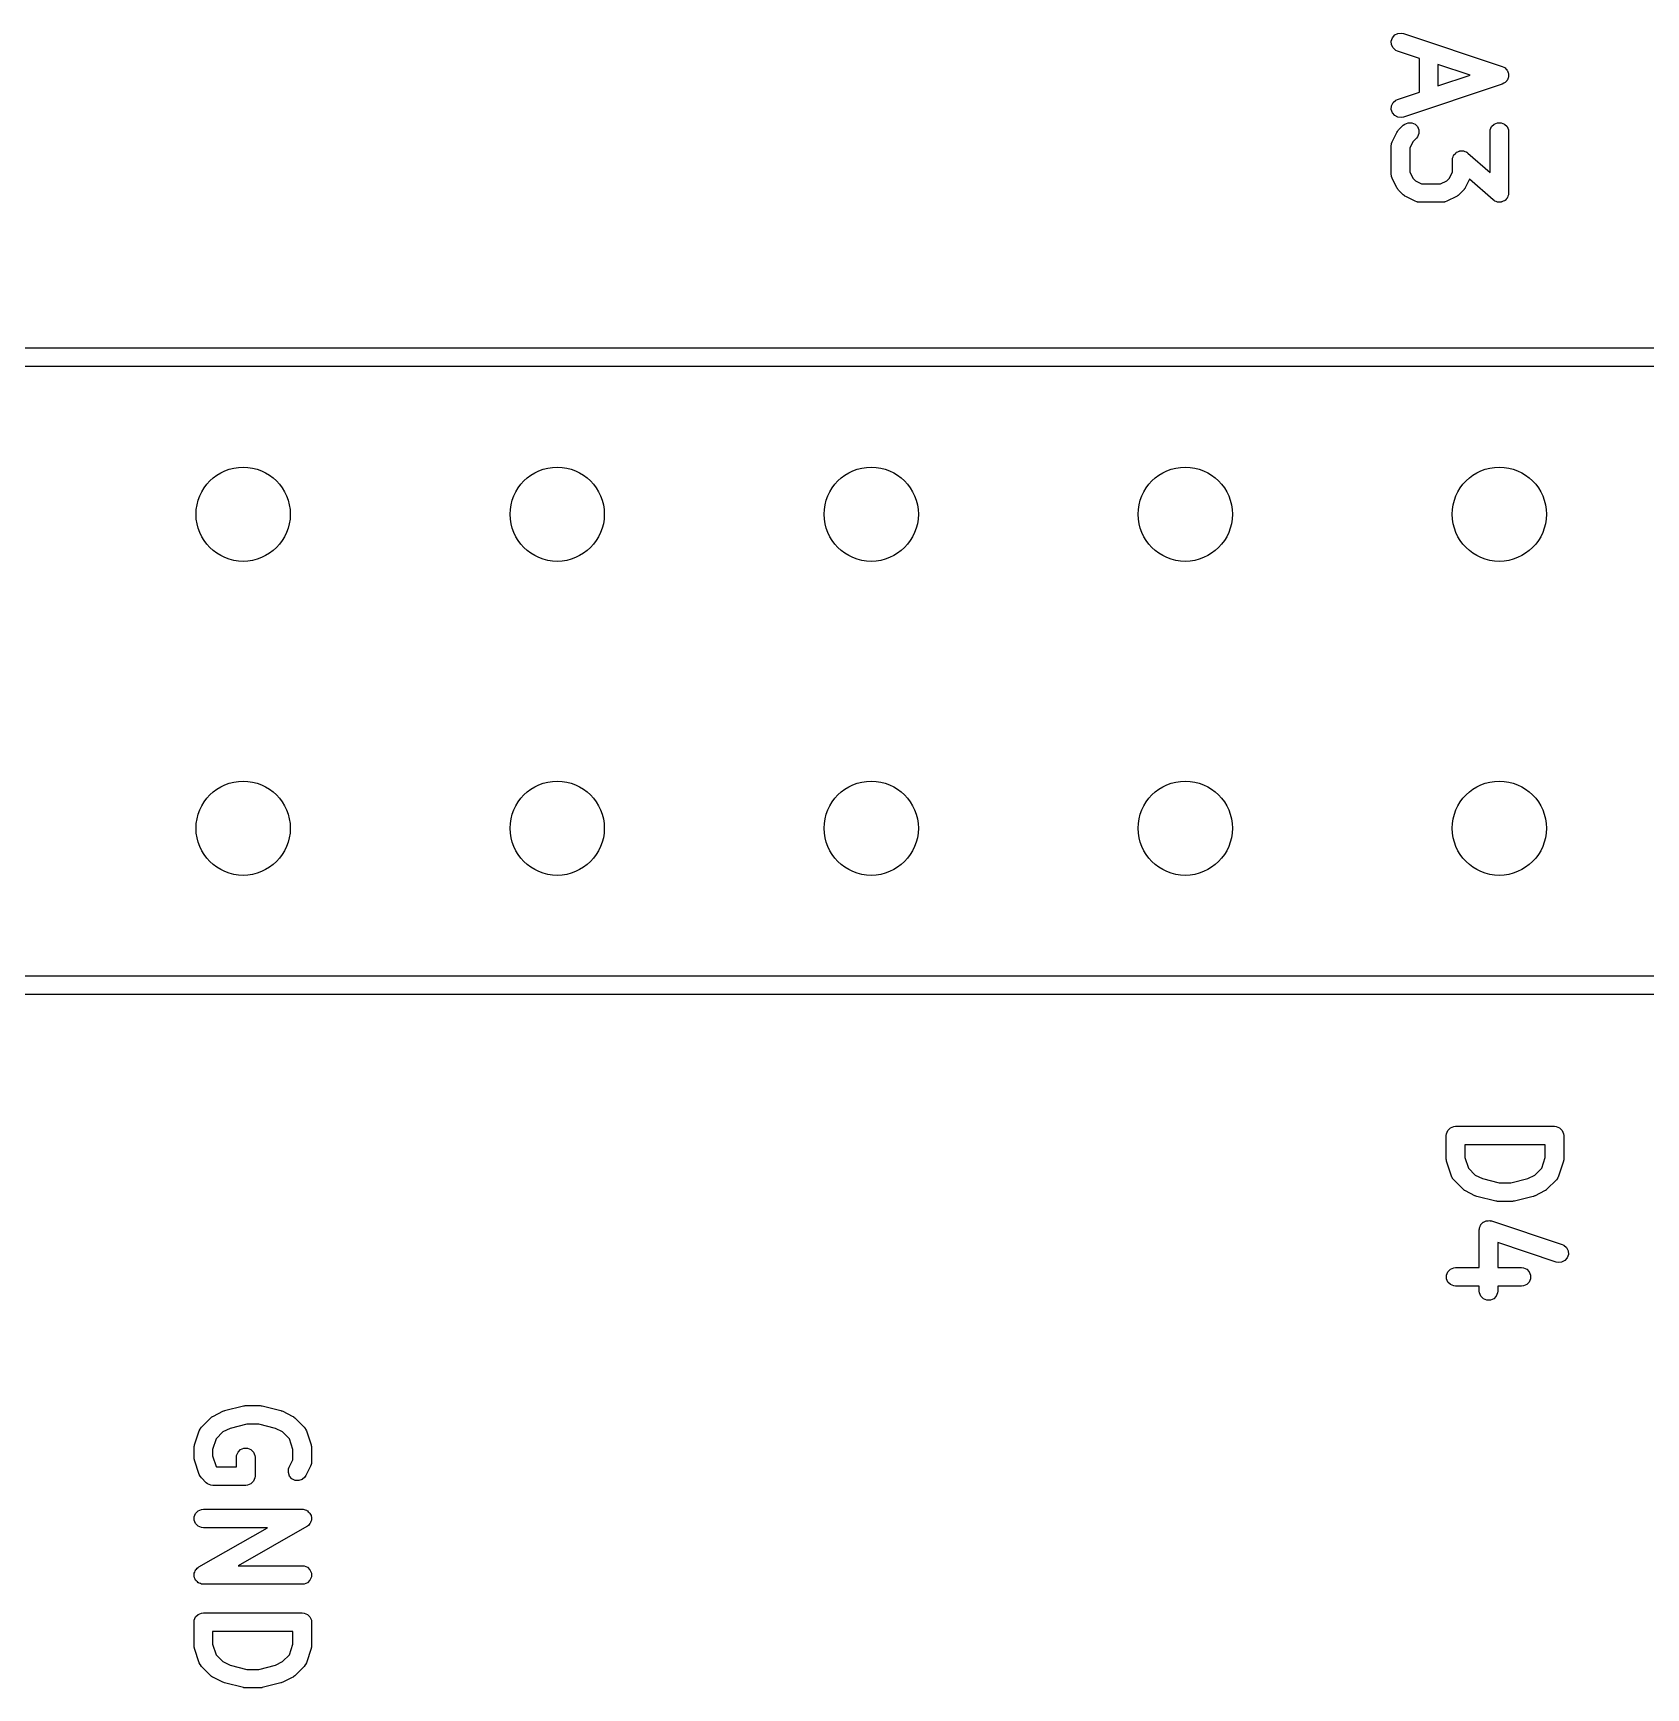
# Model space of a CAD drawing. Extents: x 90.4 to 161.7, y -143.1 to -81.8.
# Drawn here: x 120.51 to 133.55, y -95.21 to -81.82 of the extents above; entities that cross this region are included whole.
import ezdxf

# ---------------------------------------------------------------- set-up
doc = ezdxf.new("R2010")
doc.units = 0
doc.layers.add('BLACK', color=7, linetype='CONTINUOUS')

msp = doc.modelspace()

# ---------------------------------------------------------------- linework, layer by layer
at = {"layer": 'BLACK', "linetype": 'CONTINUOUS'}
for p, q in [((131.492989, -81.884854), (131.502243, -81.857091)), ((131.495064, -81.914044), (131.492989, -81.884854)), ((131.50815, -81.940217), (131.495064, -81.914044)), ((131.502243, -81.857091), (131.521417, -81.834984)), ((131.521417, -81.834984), (131.54759, -81.821898)), ((131.54759, -81.821898), (131.57678, -81.819823)), ((131.57678, -81.819823), (131.591117, -81.823083)), ((131.591117, -81.823083), (132.391117, -82.08975)), ((131.530257, -81.959391), (131.50815, -81.940217)), ((131.543683, -81.965385), (131.530257, -81.959391)), ((131.720972, -82.024481), (131.543683, -81.965385)), ((131.720972, -82.297319), (131.720972, -82.024481)), ((132.130229, -82.1609), (131.870972, -82.074481)), ((131.870972, -82.074481), (131.870972, -82.247319)), ((131.870972, -82.247319), (132.130229, -82.1609)), ((132.391117, -82.08975), (132.404542, -82.095744)), ((132.404542, -82.095744), (132.408587, -82.099252)), ((132.408587, -82.099252), (132.413384, -82.101651)), ((132.413384, -82.101651), (132.419548, -82.108759)), ((132.419548, -82.108759), (132.42665, -82.114918)), ((132.42665, -82.114918), (132.429045, -82.119709)), ((132.429045, -82.119709), (132.432557, -82.123758)), ((132.432557, -82.123758), (132.435531, -82.132681)), ((132.43553, -82.189124), (132.432557, -82.198044)), ((132.439737, -82.180711), (132.43553, -82.189124)), ((132.435531, -82.132681), (132.439736, -82.141091)), ((132.439736, -82.141091), (132.440115, -82.146435)), ((132.440116, -82.175363), (132.439737, -82.180711)), ((132.440115, -82.146435), (132.441811, -82.151521)), ((132.441811, -82.170281), (132.440116, -82.175363)), ((132.441811, -82.151521), (132.441144, -82.160903)), ((132.441144, -82.160903), (132.441811, -82.170281)), ((131.543683, -82.356416), (131.720972, -82.297319)), ((132.391117, -82.232052), (131.591117, -82.498718)), ((132.404543, -82.226058), (132.391117, -82.232052)), ((132.408591, -82.222546), (132.404543, -82.226058)), ((132.413383, -82.220151), (132.408591, -82.222546)), ((132.419545, -82.213046), (132.413383, -82.220151)), ((132.42665, -82.206884), (132.419545, -82.213046)), ((132.429046, -82.202091), (132.42665, -82.206884)), ((132.432557, -82.198044), (132.429046, -82.202091)), ((131.492989, -82.436947), (131.495064, -82.407757)), ((131.502243, -82.464709), (131.492989, -82.436947)), ((131.495064, -82.407757), (131.50815, -82.381584)), ((131.50815, -82.381584), (131.530258, -82.36241)), ((131.530258, -82.36241), (131.543683, -82.356416)), ((131.521417, -82.486817), (131.502243, -82.464709)), ((131.54759, -82.499903), (131.521417, -82.486817)), ((131.57678, -82.501978), (131.54759, -82.499903)), ((131.552463, -82.603105), (131.590558, -82.56501)), ((131.591117, -82.498718), (131.57678, -82.501978)), ((131.590558, -82.56501), (131.601923, -82.555683)), ((131.601923, -82.555683), (131.628959, -82.544484)), ((131.628959, -82.544484), (131.658222, -82.544484)), ((131.658222, -82.544484), (131.685258, -82.555683)), ((131.685258, -82.555683), (131.705951, -82.576376)), ((131.705951, -82.576376), (131.71715, -82.603412)), ((132.293841, -82.603411), (132.30504, -82.576375)), ((132.30504, -82.576375), (132.325732, -82.555683)), ((132.325732, -82.555683), (132.352768, -82.544484)), ((132.352768, -82.544484), (132.382032, -82.544484)), ((132.382032, -82.544484), (132.409068, -82.555683)), ((132.409068, -82.555683), (132.42976, -82.576375)), ((132.42976, -82.576375), (132.440959, -82.603411)), ((131.4924, -82.732329), (131.493841, -82.717697)), ((131.493841, -82.717697), (131.494871, -82.715208)), ((131.494871, -82.715208), (131.495063, -82.712519)), ((131.495063, -82.712519), (131.500318, -82.698788)), ((131.500318, -82.698788), (131.538414, -82.622597)), ((131.538414, -82.622597), (131.542377, -82.6163)), ((131.542377, -82.6163), (131.543136, -82.61447)), ((131.543136, -82.61447), (131.544827, -82.612408)), ((131.544827, -82.612408), (131.546247, -82.610154)), ((131.546247, -82.610154), (131.547742, -82.608857)), ((131.547742, -82.608857), (131.552463, -82.603105)), ((131.667135, -82.700564), (131.6424, -82.750034)), ((131.696624, -82.671076), (131.667135, -82.700564)), ((131.705951, -82.659711), (131.696624, -82.671076)), ((131.71715, -82.632675), (131.705951, -82.659711)), ((131.71715, -82.603412), (131.71715, -82.632675)), ((132.2924, -82.618043), (132.293841, -82.603411)), ((132.2924, -82.947998), (132.2924, -82.618043)), ((132.440959, -82.603411), (132.4424, -82.618043)), ((132.4424, -82.618043), (132.4424, -83.113281)), ((131.4924, -82.9609), (131.4924, -82.732329)), ((131.6424, -82.750034), (131.6424, -82.943194)), ((131.987638, -82.846615), (131.9884, -82.838876)), ((131.987638, -82.943195), (131.987638, -82.846615)), ((131.988269, -82.836909), (131.988727, -82.835553)), ((131.9884, -82.838876), (131.988269, -82.836909)), ((131.988727, -82.835553), (131.989079, -82.831983)), ((131.989079, -82.831983), (131.993742, -82.820725)), ((131.993742, -82.820725), (131.997644, -82.809188)), ((131.997644, -82.809188), (131.999309, -82.807283)), ((131.999309, -82.807283), (132.000278, -82.804947)), ((132.000278, -82.804947), (132.008888, -82.796336)), ((132.008888, -82.796336), (132.016914, -82.787164)), ((132.016914, -82.787164), (132.019183, -82.786041)), ((132.019183, -82.786041), (132.02097, -82.784255)), ((132.02097, -82.784255), (132.03222, -82.779594)), ((132.03222, -82.779594), (132.043146, -82.774192)), ((132.043146, -82.774192), (132.045669, -82.774023)), ((132.045669, -82.774023), (132.048006, -82.773056)), ((132.048006, -82.773056), (132.060191, -82.773056)), ((132.060191, -82.773056), (132.072344, -82.772246)), ((132.072344, -82.772246), (132.074739, -82.773056)), ((132.074739, -82.773056), (132.07727, -82.773056)), ((132.07727, -82.773056), (132.088527, -82.777719)), ((132.088527, -82.777719), (132.100065, -82.781621)), ((132.100065, -82.781621), (132.102982, -82.783706)), ((132.102982, -82.783706), (132.104306, -82.784255)), ((132.104306, -82.784255), (132.105701, -82.78565)), ((132.105701, -82.78565), (132.112026, -82.790172)), ((132.112026, -82.790172), (132.2924, -82.947998)), ((131.493841, -82.975532), (131.4924, -82.9609)), ((131.494871, -82.97802), (131.493841, -82.975532)), ((131.495063, -82.98071), (131.494871, -82.97802)), ((131.500318, -82.994441), (131.495063, -82.98071)), ((131.6424, -82.943194), (131.667135, -82.992664)), ((131.962903, -82.992664), (131.987638, -82.943195)), ((131.538414, -83.070632), (131.500318, -82.994441)), ((131.542377, -83.076928), (131.538414, -83.070632)), ((131.543136, -83.078759), (131.542377, -83.076928)), ((131.544827, -83.08082), (131.543136, -83.078759)), ((131.546247, -83.083075), (131.544827, -83.08082)), ((131.547742, -83.084371), (131.546247, -83.083075)), ((131.552463, -83.090124), (131.547742, -83.084371)), ((131.590558, -83.128219), (131.552463, -83.090124)), ((131.667135, -82.992664), (131.688018, -83.013547)), ((131.688018, -83.013547), (131.737486, -83.038281)), ((131.737486, -83.038281), (131.892552, -83.038281)), ((131.892552, -83.038281), (131.942021, -83.013546)), ((131.942021, -83.013546), (131.962903, -82.992664)), ((132.077576, -83.090124), (132.039481, -83.128219)), ((132.082294, -83.084374), (132.077576, -83.090124)), ((132.083793, -83.083075), (132.082294, -83.084374)), ((132.085214, -83.080815), (132.083793, -83.083075)), ((132.086903, -83.078759), (132.085214, -83.080815)), ((132.08766, -83.076931), (132.086903, -83.078759)), ((132.091625, -83.070632), (132.08766, -83.076931)), ((132.126058, -83.001764), (132.091625, -83.070632)), ((132.318013, -83.169725), (132.126058, -83.001764)), ((132.44131, -83.124346), (132.440959, -83.127913)), ((132.44177, -83.122987), (132.44131, -83.124346)), ((132.4424, -83.113281), (132.441638, -83.121013)), ((132.441638, -83.121013), (132.44177, -83.122987)), ((131.596307, -83.132937), (131.590558, -83.128219)), ((131.597607, -83.134436), (131.596307, -83.132937)), ((131.599866, -83.135857), (131.597607, -83.134436)), ((131.601923, -83.137546), (131.599866, -83.135857)), ((131.60375, -83.138303), (131.601923, -83.137546)), ((131.61005, -83.142268), (131.60375, -83.138303)), ((131.68624, -83.180363), (131.61005, -83.142268)), ((131.699972, -83.185618), (131.68624, -83.180363)), ((131.702659, -83.185808), (131.699972, -83.185618)), ((131.705149, -83.18684), (131.702659, -83.185808)), ((131.719781, -83.188281), (131.705149, -83.18684)), ((131.910257, -83.188281), (131.719781, -83.188281)), ((131.924889, -83.18684), (131.910257, -83.188281)), ((131.927378, -83.185808), (131.924889, -83.18684)), ((131.930066, -83.185618), (131.927378, -83.185808)), ((131.943798, -83.180363), (131.930066, -83.185618)), ((132.019989, -83.142268), (131.943798, -83.180363)), ((132.026288, -83.138303), (132.019989, -83.142268)), ((132.028116, -83.137546), (132.026288, -83.138303)), ((132.030172, -83.135857), (132.028116, -83.137546)), ((132.032432, -83.134436), (132.030172, -83.135857)), ((132.033731, -83.132937), (132.032432, -83.134436)), ((132.039481, -83.128219), (132.033731, -83.132937)), ((132.324336, -83.174245), (132.318013, -83.169725)), ((132.325732, -83.175641), (132.324336, -83.174245)), ((132.327055, -83.176189), (132.325732, -83.175641)), ((132.329973, -83.178275), (132.327055, -83.176189)), ((132.341516, -83.182179), (132.329973, -83.178275)), ((132.352768, -83.18684), (132.341516, -83.182179)), ((132.355296, -83.18684), (132.352768, -83.18684)), ((132.357694, -83.187651), (132.355296, -83.18684)), ((132.369857, -83.18684), (132.357694, -83.187651)), ((132.382032, -83.18684), (132.369857, -83.18684)), ((132.384368, -83.185872), (132.382032, -83.18684)), ((132.386893, -83.185704), (132.384368, -83.185872)), ((132.39782, -83.180299), (132.386893, -83.185704)), ((132.409068, -83.175641), (132.39782, -83.180299)), ((132.410854, -83.173854), (132.409068, -83.175641)), ((132.413124, -83.172732), (132.410854, -83.173854)), ((132.421149, -83.163559), (132.413124, -83.172732)), ((132.42976, -83.154949), (132.421149, -83.163559)), ((132.430728, -83.152612), (132.42976, -83.154949)), ((132.432394, -83.150708), (132.430728, -83.152612)), ((132.436298, -83.139164), (132.432394, -83.150708)), ((132.440959, -83.127913), (132.436298, -83.139164)), ((90.45712, -84.366876), (161.57712, -84.366876)), ((161.50212, -84.516876), (90.53212, -84.516876)), ((90.53212, -89.446876), (161.50212, -89.446876)), ((161.57712, -89.596876), (90.45712, -89.596876)), ((131.938449, -90.738041), (131.93989, -90.723409)), ((131.938449, -90.928517), (131.938449, -90.738041)), ((131.93989, -90.723409), (131.951089, -90.696373)), ((131.951089, -90.696373), (131.971781, -90.675681)), ((131.971781, -90.675681), (131.998817, -90.664482)), ((131.998817, -90.664482), (132.013449, -90.663041)), ((132.013449, -90.663041), (132.813449, -90.663041)), ((132.813449, -90.663041), (132.828081, -90.664482)), ((132.828081, -90.664482), (132.855117, -90.675681)), ((132.855117, -90.675681), (132.875809, -90.696373)), ((132.875809, -90.696373), (132.887008, -90.723409)), ((132.887008, -90.723409), (132.888449, -90.738041)), ((132.888449, -90.738041), (132.888449, -90.928517)), ((132.738449, -90.813041), (132.088449, -90.813041)), ((132.088449, -90.813041), (132.088449, -90.916346)), ((132.738449, -90.916347), (132.738449, -90.813041)), ((131.939178, -90.935922), (131.938449, -90.928517)), ((131.939038, -90.937898), (131.939178, -90.935922)), ((131.939628, -90.940495), (131.939038, -90.937898)), ((131.93989, -90.943149), (131.939628, -90.940495)), ((131.940648, -90.944979), (131.93989, -90.943149)), ((131.942298, -90.952234), (131.940648, -90.944979)), ((131.980394, -91.06652), (131.942298, -90.952234)), ((132.088449, -90.916346), (132.117097, -91.002289)), ((132.117097, -91.002289), (132.172162, -91.057354)), ((132.654737, -91.057353), (132.709801, -91.002289)), ((132.709801, -91.002289), (132.738449, -90.916347)), ((132.8846, -90.952234), (132.846505, -91.06652)), ((132.886249, -90.94498), (132.8846, -90.952234)), ((132.887008, -90.943149), (132.886249, -90.94498)), ((132.887269, -90.940494), (132.887008, -90.943149)), ((132.88786, -90.937897), (132.887269, -90.940494)), ((132.888449, -90.928517), (132.887719, -90.935922)), ((132.887719, -90.935922), (132.88786, -90.937897)), ((131.986388, -91.079946), (131.980394, -91.06652)), ((131.988154, -91.081982), (131.986388, -91.079946)), ((131.989185, -91.084471), (131.988154, -91.081982)), ((131.998512, -91.095836), (131.989185, -91.084471)), ((132.074702, -91.172026), (131.998512, -91.095836)), ((132.172162, -91.057354), (132.2301, -91.086323)), ((132.2301, -91.086323), (132.365541, -91.120184)), ((132.365541, -91.120184), (132.461357, -91.120184)), ((132.461357, -91.120184), (132.596797, -91.086323)), ((132.596797, -91.086323), (132.654737, -91.057353)), ((132.828387, -91.095836), (132.752197, -91.172026)), ((132.837715, -91.084471), (132.828387, -91.095836)), ((132.838747, -91.081978), (132.837715, -91.084471)), ((132.840511, -91.079945), (132.838747, -91.081978)), ((132.846505, -91.06652), (132.840511, -91.079945)), ((132.080452, -91.176746), (132.074702, -91.172026)), ((132.081751, -91.178243), (132.080452, -91.176746)), ((132.084005, -91.179662), (132.081751, -91.178243)), ((132.086067, -91.181354), (132.084005, -91.179662)), ((132.087899, -91.182112), (132.086067, -91.181354)), ((132.094194, -91.186075), (132.087899, -91.182112)), ((132.170384, -91.22417), (132.094194, -91.186075)), ((132.171453, -91.224579), (132.170384, -91.22417)), ((132.171889, -91.224902), (132.171453, -91.224579)), ((132.17804, -91.2271), (132.171889, -91.224902)), ((132.184116, -91.229425), (132.17804, -91.2271)), ((132.184654, -91.229463), (132.184116, -91.229425)), ((132.185734, -91.229849), (132.184654, -91.229463)), ((132.338116, -91.267945), (132.185734, -91.229849)), ((132.340652, -91.26832), (132.338116, -91.267945)), ((132.341674, -91.268743), (132.340652, -91.26832)), ((132.347186, -91.269285), (132.341674, -91.268743)), ((132.35266, -91.270095), (132.347186, -91.269285)), ((132.353752, -91.269932), (132.35266, -91.270095)), ((132.356306, -91.270184), (132.353752, -91.269932)), ((132.470592, -91.270184), (132.356306, -91.270184)), ((132.473145, -91.269932), (132.470592, -91.270184)), ((132.474238, -91.270095), (132.473145, -91.269932)), ((132.479712, -91.269285), (132.474238, -91.270095)), ((132.485224, -91.268743), (132.479712, -91.269285)), ((132.486244, -91.26832), (132.485224, -91.268743)), ((132.488783, -91.267945), (132.486244, -91.26832)), ((132.641164, -91.229849), (132.488783, -91.267945)), ((132.642243, -91.229463), (132.641164, -91.229849)), ((132.642782, -91.229425), (132.642243, -91.229463)), ((132.648857, -91.2271), (132.642782, -91.229425)), ((132.655009, -91.224902), (132.648857, -91.2271)), ((132.655444, -91.224579), (132.655009, -91.224902)), ((132.656514, -91.22417), (132.655444, -91.224579)), ((132.732705, -91.186075), (132.656514, -91.22417)), ((132.739004, -91.18211), (132.732705, -91.186075)), ((132.740832, -91.181353), (132.739004, -91.18211)), ((132.742888, -91.179664), (132.740832, -91.181353)), ((132.745148, -91.178243), (132.742888, -91.179664)), ((132.746447, -91.176744), (132.745148, -91.178243)), ((132.752197, -91.172026), (132.746447, -91.176744)), ((132.277511, -91.426386), (132.289496, -91.425534)), ((132.289496, -91.425534), (132.293243, -91.426386)), ((132.205116, -91.499945), (132.205845, -91.492539)), ((132.205116, -91.805898), (132.205116, -91.499945)), ((132.205705, -91.490565), (132.20618, -91.489139)), ((132.205845, -91.492539), (132.205705, -91.490565)), ((132.20618, -91.489139), (132.206557, -91.485313)), ((132.206557, -91.485313), (132.211157, -91.474205)), ((132.211157, -91.474205), (132.214959, -91.462802)), ((132.214959, -91.462802), (132.216725, -91.460765)), ((132.216725, -91.460765), (132.217756, -91.458277)), ((132.217756, -91.458277), (132.226255, -91.449777)), ((132.226255, -91.449777), (132.234133, -91.440695)), ((132.234133, -91.440695), (132.236542, -91.43949)), ((132.236542, -91.43949), (132.238448, -91.437585)), ((132.238448, -91.437585), (132.249556, -91.432983)), ((132.249556, -91.432983), (132.260306, -91.427609)), ((132.260306, -91.427609), (132.262992, -91.427418)), ((132.262992, -91.427418), (132.265484, -91.426386)), ((132.265484, -91.426386), (132.277511, -91.426386)), ((132.293243, -91.426386), (132.294748, -91.426386)), ((132.294748, -91.426386), (132.296579, -91.427144)), ((132.296579, -91.427144), (132.303833, -91.428794)), ((132.303833, -91.428794), (132.875262, -91.619271)), ((132.827828, -91.761573), (132.355116, -91.604001)), ((132.355116, -91.604001), (132.355116, -91.805898)), ((132.875262, -91.619271), (132.888687, -91.625265)), ((132.888687, -91.625265), (132.910794, -91.644439)), ((132.910794, -91.644439), (132.923881, -91.670612)), ((132.923881, -91.670612), (132.925956, -91.699802)), ((131.951089, -91.83923), (131.971781, -91.818538)), ((131.971781, -91.818538), (131.998817, -91.807339)), ((131.998817, -91.807339), (132.013449, -91.805898)), ((132.013449, -91.805898), (132.205116, -91.805898)), ((132.355116, -91.805898), (132.546783, -91.805898)), ((132.546783, -91.805898), (132.561415, -91.807339)), ((132.561415, -91.807339), (132.588451, -91.818538)), ((132.588451, -91.818538), (132.609143, -91.83923)), ((132.842164, -91.764833), (132.827828, -91.761573)), ((132.871354, -91.762758), (132.842164, -91.764833)), ((132.897528, -91.749672), (132.871354, -91.762758)), ((132.916702, -91.727565), (132.897528, -91.749672)), ((132.925956, -91.699802), (132.916702, -91.727565)), ((131.93989, -91.866266), (131.951089, -91.83923)), ((131.93989, -91.89553), (131.93989, -91.866266)), ((131.951089, -91.922566), (131.93989, -91.89553)), ((131.971781, -91.943258), (131.951089, -91.922566)), ((131.998817, -91.954457), (131.971781, -91.943258)), ((132.013449, -91.955898), (131.998817, -91.954457)), ((132.205116, -91.955898), (132.013449, -91.955898)), ((132.205116, -91.995184), (132.205116, -91.955898)), ((132.546783, -91.955898), (132.355116, -91.955898)), ((132.355116, -91.955898), (132.355116, -91.995184)), ((132.561415, -91.954457), (132.546783, -91.955898)), ((132.588451, -91.943258), (132.561415, -91.954457)), ((132.609143, -91.922566), (132.588451, -91.943258)), ((132.609143, -91.83923), (132.620342, -91.866266)), ((132.620342, -91.89553), (132.609143, -91.922566)), ((132.620342, -91.866266), (132.620342, -91.89553)), ((132.206557, -92.009816), (132.205116, -91.995184)), ((132.217756, -92.036852), (132.206557, -92.009816)), ((132.238448, -92.057544), (132.217756, -92.036852)), ((132.265484, -92.068743), (132.238448, -92.057544)), ((132.294748, -92.068743), (132.265484, -92.068743)), ((132.321784, -92.057544), (132.294748, -92.068743)), ((132.342476, -92.036852), (132.321784, -92.057544)), ((132.353675, -92.009816), (132.342476, -92.036852)), ((132.355116, -91.995184), (132.353675, -92.009816)), ((121.870213, -93.096741), (121.946403, -93.020551)), ((121.946403, -93.020551), (121.952153, -93.01583)), ((121.952153, -93.01583), (121.953452, -93.014334)), ((121.953452, -93.014334), (121.955706, -93.012914)), ((121.955706, -93.012914), (121.957768, -93.011223)), ((121.957768, -93.011223), (121.9596, -93.010464)), ((121.9596, -93.010464), (121.965895, -93.006502)), ((121.965895, -93.006502), (122.042085, -92.968407)), ((122.042085, -92.968407), (122.043154, -92.967997)), ((122.043154, -92.967997), (122.04359, -92.967675)), ((122.04359, -92.967675), (122.049741, -92.965476)), ((122.049741, -92.965476), (122.055817, -92.963152)), ((122.055817, -92.963152), (122.056355, -92.963113)), ((122.056355, -92.963113), (122.057435, -92.962728)), ((122.057435, -92.962728), (122.209817, -92.924632)), ((122.209817, -92.924632), (122.212353, -92.924256)), ((122.212353, -92.924256), (122.213375, -92.923834)), ((122.213375, -92.923834), (122.218887, -92.923291)), ((122.218887, -92.923291), (122.224361, -92.922482)), ((122.224361, -92.922482), (122.225453, -92.922644)), ((122.225453, -92.922644), (122.228007, -92.922393)), ((122.228007, -92.922393), (122.342293, -92.922393)), ((122.342293, -92.922393), (122.344846, -92.922644)), ((122.344846, -92.922644), (122.345939, -92.922482)), ((122.345939, -92.922482), (122.351413, -92.923291)), ((122.351413, -92.923291), (122.356925, -92.923834)), ((122.356925, -92.923834), (122.357945, -92.924256)), ((122.357945, -92.924256), (122.360484, -92.924632)), ((122.360484, -92.924632), (122.512865, -92.962728)), ((122.512865, -92.962728), (122.513944, -92.963113)), ((122.513944, -92.963113), (122.514483, -92.963152)), ((122.514483, -92.963152), (122.520558, -92.965476)), ((122.520558, -92.965476), (122.52671, -92.967675)), ((122.52671, -92.967675), (122.527145, -92.967997)), ((122.527145, -92.967997), (122.528215, -92.968407)), ((122.528215, -92.968407), (122.604406, -93.006502)), ((122.604406, -93.006502), (122.610705, -93.010466)), ((122.610705, -93.010466), (122.612533, -93.011224)), ((122.612533, -93.011224), (122.614589, -93.012912)), ((122.614589, -93.012912), (122.616849, -93.014334)), ((122.616849, -93.014334), (122.618148, -93.015832)), ((122.618148, -93.015832), (122.623898, -93.020551)), ((122.623898, -93.020551), (122.700088, -93.096741)), ((121.813999, -93.240343), (121.852095, -93.126057)), ((121.852095, -93.126057), (121.858089, -93.112631)), ((121.858089, -93.112631), (121.859855, -93.110594)), ((121.859855, -93.110594), (121.860886, -93.108106)), ((121.860886, -93.108106), (121.870213, -93.096741)), ((122.043863, -93.135223), (121.988798, -93.190287)), ((122.101801, -93.106253), (122.043863, -93.135223)), ((122.237242, -93.072393), (122.101801, -93.106253)), ((122.333058, -93.072393), (122.237242, -93.072393)), ((122.468498, -93.106253), (122.333058, -93.072393)), ((122.526438, -93.135223), (122.468498, -93.106253)), ((122.581502, -93.190287), (122.526438, -93.135223)), ((122.700088, -93.096741), (122.709416, -93.108106)), ((122.709416, -93.108106), (122.710448, -93.110598)), ((122.710448, -93.110598), (122.712212, -93.112632)), ((122.712212, -93.112632), (122.718206, -93.126057)), ((122.718206, -93.126057), (122.756301, -93.240343)), ((121.81015, -93.26406), (121.810879, -93.256654)), ((121.81015, -93.340251), (121.81015, -93.26406)), ((121.810739, -93.254679), (121.811329, -93.252081)), ((121.810879, -93.256654), (121.810739, -93.254679)), ((121.811329, -93.252081), (121.811591, -93.249428)), ((121.811591, -93.249428), (121.812349, -93.247597)), ((121.812349, -93.247597), (121.813999, -93.240343)), ((121.988798, -93.190287), (121.96015, -93.27623)), ((121.96015, -93.27623), (121.96015, -93.328079)), ((122.154448, -93.325619), (122.165647, -93.298583)), ((122.165647, -93.298583), (122.186339, -93.277891)), ((122.186339, -93.277891), (122.213375, -93.266692)), ((122.213375, -93.266692), (122.242639, -93.266692)), ((122.242639, -93.266692), (122.269675, -93.277891)), ((122.269675, -93.277891), (122.290367, -93.298583)), ((122.290367, -93.298583), (122.301566, -93.325619)), ((122.61015, -93.276229), (122.581502, -93.190287)), ((122.61015, -93.360641), (122.61015, -93.276229)), ((122.756301, -93.240343), (122.75795, -93.247596)), ((122.75795, -93.247596), (122.758709, -93.249428)), ((122.758709, -93.249428), (122.75897, -93.252082)), ((122.75897, -93.252082), (122.759561, -93.25468)), ((122.759561, -93.25468), (122.75942, -93.256654)), ((122.75942, -93.256654), (122.76015, -93.26406)), ((122.76015, -93.26406), (122.76015, -93.378346)), ((121.810879, -93.347656), (121.81015, -93.340251)), ((121.810739, -93.349632), (121.810879, -93.347656)), ((121.811329, -93.352229), (121.810739, -93.349632)), ((121.811591, -93.354883), (121.811329, -93.352229)), ((121.812349, -93.356713), (121.811591, -93.354883)), ((121.813999, -93.363969), (121.812349, -93.356713)), ((121.852095, -93.478253), (121.813999, -93.363969)), ((121.96015, -93.328079), (121.988798, -93.414022)), ((121.988798, -93.414022), (121.992408, -93.417632)), ((121.992408, -93.417632), (122.153007, -93.417632)), ((122.153007, -93.340251), (122.154448, -93.325619)), ((122.153007, -93.417632), (122.153007, -93.340251)), ((122.301566, -93.325619), (122.303007, -93.340251)), ((122.303007, -93.340251), (122.303007, -93.492632)), ((122.574718, -93.434727), (122.579973, -93.420995)), ((122.579973, -93.420995), (122.61015, -93.360641)), ((122.752232, -93.411887), (122.714137, -93.488077)), ((122.757487, -93.398155), (122.752232, -93.411887)), ((122.757677, -93.395467), (122.757487, -93.398155)), ((122.758709, -93.392978), (122.757677, -93.395467)), ((122.76015, -93.378346), (122.758709, -93.392978)), ((121.858089, -93.491679), (121.852095, -93.478253)), ((121.859854, -93.493714), (121.858089, -93.491679)), ((121.860885, -93.496203), (121.859854, -93.493714)), ((121.870212, -93.507568), (121.860885, -93.496203)), ((121.908307, -93.545664), (121.870212, -93.507568)), ((121.919672, -93.554992), (121.908307, -93.545664)), ((121.946708, -93.566191), (121.919672, -93.554992)), ((121.946709, -93.566191), (121.946708, -93.566191)), ((121.961341, -93.567632), (121.946709, -93.566191)), ((122.242639, -93.566191), (122.228007, -93.567632)), ((122.269675, -93.554992), (122.242639, -93.566191)), ((122.290367, -93.5343), (122.269675, -93.554992)), ((122.301566, -93.507264), (122.290367, -93.5343)), ((122.303007, -93.492632), (122.301566, -93.507264)), ((122.572644, -93.463917), (122.574718, -93.434727)), ((122.581898, -93.491678), (122.572644, -93.463917)), ((122.601071, -93.513786), (122.581898, -93.491678)), ((122.627246, -93.526873), (122.601071, -93.513786)), ((122.656436, -93.528947), (122.627246, -93.526873)), ((122.684197, -93.519693), (122.656436, -93.528947)), ((122.706305, -93.50052), (122.684197, -93.519693)), ((122.714137, -93.488077), (122.706305, -93.50052)), ((122.228007, -93.567632), (121.961341, -93.567632)), ((121.811591, -93.820857), (121.82279, -93.793821)), ((121.811591, -93.850121), (121.811591, -93.820857)), ((121.82279, -93.793821), (121.843482, -93.773129)), ((121.843482, -93.773129), (121.870518, -93.76193)), ((121.870518, -93.76193), (121.88515, -93.760489)), ((121.88515, -93.760489), (122.68515, -93.760489)), ((122.68515, -93.760489), (122.688913, -93.760859)), ((122.688913, -93.760859), (122.690389, -93.760672)), ((122.690389, -93.760672), (122.692299, -93.761193)), ((122.692299, -93.761193), (122.699782, -93.76193)), ((122.699782, -93.76193), (122.708997, -93.765747)), ((122.708997, -93.765747), (122.718621, -93.768372)), ((122.718621, -93.768372), (122.722401, -93.771299)), ((122.722401, -93.771299), (122.726818, -93.773129)), ((122.726818, -93.773129), (122.733868, -93.780179)), ((122.733868, -93.780179), (122.741758, -93.786289)), ((122.741758, -93.786289), (122.744131, -93.790442)), ((122.744131, -93.790442), (122.74751, -93.793821)), ((122.74751, -93.793821), (122.751326, -93.803033)), ((122.751326, -93.803033), (122.756277, -93.811698)), ((122.756277, -93.811698), (122.756879, -93.816441)), ((122.756879, -93.816441), (122.758709, -93.820857)), ((122.758709, -93.820857), (122.758709, -93.830831)), ((122.758709, -93.830831), (122.759967, -93.840728)), ((121.82279, -93.877157), (121.811591, -93.850121)), ((121.843482, -93.897849), (121.82279, -93.877157)), ((121.870518, -93.909048), (121.843482, -93.897849)), ((121.84794, -94.227514), (122.402734, -93.910489)), ((121.88515, -93.910489), (121.870518, -93.909048)), ((122.402734, -93.910489), (121.88515, -93.910489)), ((122.72236, -93.900607), (122.167566, -94.217632)), ((122.725443, -93.898418), (122.72236, -93.900607)), ((122.726818, -93.897849), (122.725443, -93.898418)), ((122.728217, -93.896449), (122.726818, -93.897849)), ((122.73435, -93.892097), (122.728217, -93.896449)), ((122.740458, -93.884208), (122.73435, -93.892097)), ((122.74751, -93.877157), (122.740458, -93.884208)), ((122.74934, -93.872738), (122.74751, -93.877157)), ((122.752267, -93.868959), (122.74934, -93.872738)), ((122.754891, -93.859337), (122.752267, -93.868959)), ((122.758709, -93.850121), (122.754891, -93.859337)), ((122.759967, -93.840728), (122.758709, -93.84534)), ((122.758709, -93.84534), (122.758709, -93.850121)), ((121.82984, -94.243913), (121.83595, -94.236024)), ((121.83595, -94.236024), (121.842082, -94.231671)), ((121.842082, -94.231671), (121.843482, -94.230272)), ((121.843482, -94.230272), (121.844856, -94.229702)), ((121.844856, -94.229702), (121.84794, -94.227514)), ((122.167566, -94.217632), (122.68515, -94.217632)), ((122.68515, -94.217632), (122.699782, -94.219073)), ((122.699782, -94.219073), (122.726818, -94.230272)), ((122.726818, -94.230272), (122.74751, -94.250964)), ((121.810333, -94.287393), (121.811591, -94.28278)), ((121.811591, -94.297289), (121.810333, -94.287393)), ((121.811591, -94.278), (121.815408, -94.268784)), ((121.811591, -94.28278), (121.811591, -94.278)), ((121.811591, -94.307264), (121.811591, -94.297289)), ((121.81342, -94.311679), (121.811591, -94.307264)), ((121.814023, -94.316423), (121.81342, -94.311679)), ((121.818973, -94.325087), (121.814023, -94.316423)), ((121.815408, -94.268784), (121.818033, -94.259161)), ((121.818033, -94.259161), (121.82096, -94.25538)), ((121.82279, -94.3343), (121.818973, -94.325087)), ((121.82096, -94.25538), (121.82279, -94.250964)), ((121.82279, -94.250964), (121.82984, -94.243913)), ((121.826168, -94.337678), (121.82279, -94.3343)), ((121.828542, -94.341832), (121.826168, -94.337678)), ((121.836431, -94.347941), (121.828542, -94.341832)), ((121.843482, -94.354992), (121.836431, -94.347941)), ((121.847898, -94.356821), (121.843482, -94.354992)), ((121.851679, -94.359749), (121.847898, -94.356821)), ((121.861302, -94.362373), (121.851679, -94.359749)), ((121.870518, -94.366191), (121.861302, -94.362373)), ((121.878, -94.366927), (121.870518, -94.366191)), ((121.879911, -94.367449), (121.878, -94.366927)), ((121.881386, -94.367261), (121.879911, -94.367449)), ((121.88515, -94.367632), (121.881386, -94.367261)), ((122.68515, -94.367632), (121.88515, -94.367632)), ((122.699782, -94.366191), (122.68515, -94.367632)), ((122.726818, -94.354992), (122.699782, -94.366191)), ((122.74751, -94.3343), (122.726818, -94.354992)), ((122.74751, -94.250964), (122.758709, -94.278)), ((122.758709, -94.307264), (122.74751, -94.3343)), ((122.758709, -94.278), (122.758709, -94.307264)), ((121.811591, -94.658952), (121.82279, -94.631916)), ((121.82279, -94.631916), (121.843482, -94.611224)), ((121.843482, -94.611224), (121.870518, -94.600025)), ((121.870518, -94.600025), (121.88515, -94.598584)), ((121.88515, -94.598584), (122.68515, -94.598584)), ((122.68515, -94.598584), (122.699782, -94.600025)), ((122.699782, -94.600025), (122.726818, -94.611224)), ((122.726818, -94.611224), (122.74751, -94.631916)), ((122.74751, -94.631916), (122.758709, -94.658952)), ((121.81015, -94.673584), (121.811591, -94.658952)), ((121.81015, -94.86406), (121.81015, -94.673584)), ((122.61015, -94.748584), (121.96015, -94.748584)), ((121.96015, -94.748584), (121.96015, -94.851889)), ((122.61015, -94.85189), (122.61015, -94.748584)), ((122.758709, -94.658952), (122.76015, -94.673584)), ((122.76015, -94.673584), (122.76015, -94.86406)), ((121.810879, -94.871465), (121.81015, -94.86406)), ((121.810739, -94.873441), (121.810879, -94.871465)), ((121.811329, -94.876038), (121.810739, -94.873441)), ((121.811591, -94.878692), (121.811329, -94.876038)), ((121.812349, -94.880522), (121.811591, -94.878692)), ((121.813999, -94.887777), (121.812349, -94.880522)), ((121.852095, -95.002063), (121.813999, -94.887777)), ((121.96015, -94.851889), (121.988798, -94.937832)), ((122.581502, -94.937832), (122.61015, -94.85189)), ((122.756301, -94.887777), (122.718206, -95.002063)), ((122.75795, -94.880523), (122.756301, -94.887777)), ((122.758709, -94.878692), (122.75795, -94.880523)), ((122.75897, -94.876037), (122.758709, -94.878692)), ((122.759561, -94.87344), (122.75897, -94.876037)), ((122.76015, -94.86406), (122.75942, -94.871465)), ((122.75942, -94.871465), (122.759561, -94.87344)), ((121.858089, -95.015489), (121.852095, -95.002063)), ((121.859855, -95.017525), (121.858089, -95.015489)), ((121.860886, -95.020014), (121.859855, -95.017525)), ((121.870213, -95.031379), (121.860886, -95.020014)), ((121.946403, -95.107569), (121.870213, -95.031379)), ((121.988798, -94.937832), (122.043863, -94.992897)), ((122.043863, -94.992897), (122.101801, -95.021866)), ((122.101801, -95.021866), (122.237242, -95.055727)), ((122.333058, -95.055727), (122.468498, -95.021866)), ((122.468498, -95.021866), (122.526438, -94.992896)), ((122.526438, -94.992896), (122.581502, -94.937832)), ((122.700088, -95.031379), (122.623898, -95.107569)), ((122.709416, -95.020014), (122.700088, -95.031379)), ((122.710448, -95.017521), (122.709416, -95.020014)), ((122.712212, -95.015488), (122.710448, -95.017521)), ((122.718206, -95.002063), (122.712212, -95.015488)), ((121.952153, -95.112289), (121.946403, -95.107569)), ((121.953452, -95.113786), (121.952153, -95.112289)), ((121.955706, -95.115205), (121.953452, -95.113786)), ((121.957768, -95.116897), (121.955706, -95.115205)), ((121.9596, -95.117655), (121.957768, -95.116897)), ((121.965895, -95.121618), (121.9596, -95.117655)), ((122.042085, -95.159713), (121.965895, -95.121618)), ((122.043154, -95.160122), (122.042085, -95.159713)), ((122.04359, -95.160445), (122.043154, -95.160122)), ((122.049741, -95.162643), (122.04359, -95.160445)), ((122.055817, -95.164968), (122.049741, -95.162643)), ((122.056355, -95.165006), (122.055817, -95.164968)), ((122.057435, -95.165392), (122.056355, -95.165006)), ((122.209817, -95.203488), (122.057435, -95.165392)), ((122.237242, -95.055727), (122.333058, -95.055727)), ((122.512865, -95.165392), (122.360484, -95.203488)), ((122.513944, -95.165006), (122.512865, -95.165392)), ((122.514483, -95.164968), (122.513944, -95.165006)), ((122.520558, -95.162643), (122.514483, -95.164968)), ((122.52671, -95.160445), (122.520558, -95.162643)), ((122.527145, -95.160122), (122.52671, -95.160445)), ((122.528215, -95.159713), (122.527145, -95.160122)), ((122.604406, -95.121618), (122.528215, -95.159713)), ((122.610705, -95.117653), (122.604406, -95.121618)), ((122.612533, -95.116896), (122.610705, -95.117653)), ((122.614589, -95.115207), (122.612533, -95.116896)), ((122.616849, -95.113786), (122.614589, -95.115207)), ((122.618148, -95.112287), (122.616849, -95.113786)), ((122.623898, -95.107569), (122.618148, -95.112287)), ((122.212353, -95.203863), (122.209817, -95.203488)), ((122.213375, -95.204286), (122.212353, -95.203863)), ((122.218887, -95.204828), (122.213375, -95.204286)), ((122.224361, -95.205638), (122.218887, -95.204828)), ((122.225453, -95.205475), (122.224361, -95.205638)), ((122.228007, -95.205727), (122.225453, -95.205475)), ((122.342293, -95.205727), (122.228007, -95.205727)), ((122.344846, -95.205475), (122.342293, -95.205727)), ((122.345939, -95.205638), (122.344846, -95.205475)), ((122.351413, -95.204828), (122.345939, -95.205638)), ((122.356925, -95.204286), (122.351413, -95.204828)), ((122.357945, -95.203863), (122.356925, -95.204286)), ((122.360484, -95.203488), (122.357945, -95.203863))]:
    msp.add_line(p, q, dxfattribs=at)
at = {"layer": 'BLACK'}
for centre in [(122.20712, -85.711876), (122.20712, -85.711876), (124.74712, -85.711876), (124.74712, -85.711876), (127.28712, -85.711876), (127.28712, -85.711876), (129.82712, -85.711876), (129.82712, -85.711876), (132.36712, -85.711876), (132.36712, -85.711876), (122.20712, -88.251876), (122.20712, -88.251876), (124.74712, -88.251876), (124.74712, -88.251876), (127.28712, -88.251876), (127.28712, -88.251876), (129.82712, -88.251876), (129.82712, -88.251876), (132.36712, -88.251876), (132.36712, -88.251876)]:
    msp.add_circle(centre, 0.381, dxfattribs=at)

doc.saveas('drawing.dxf')
